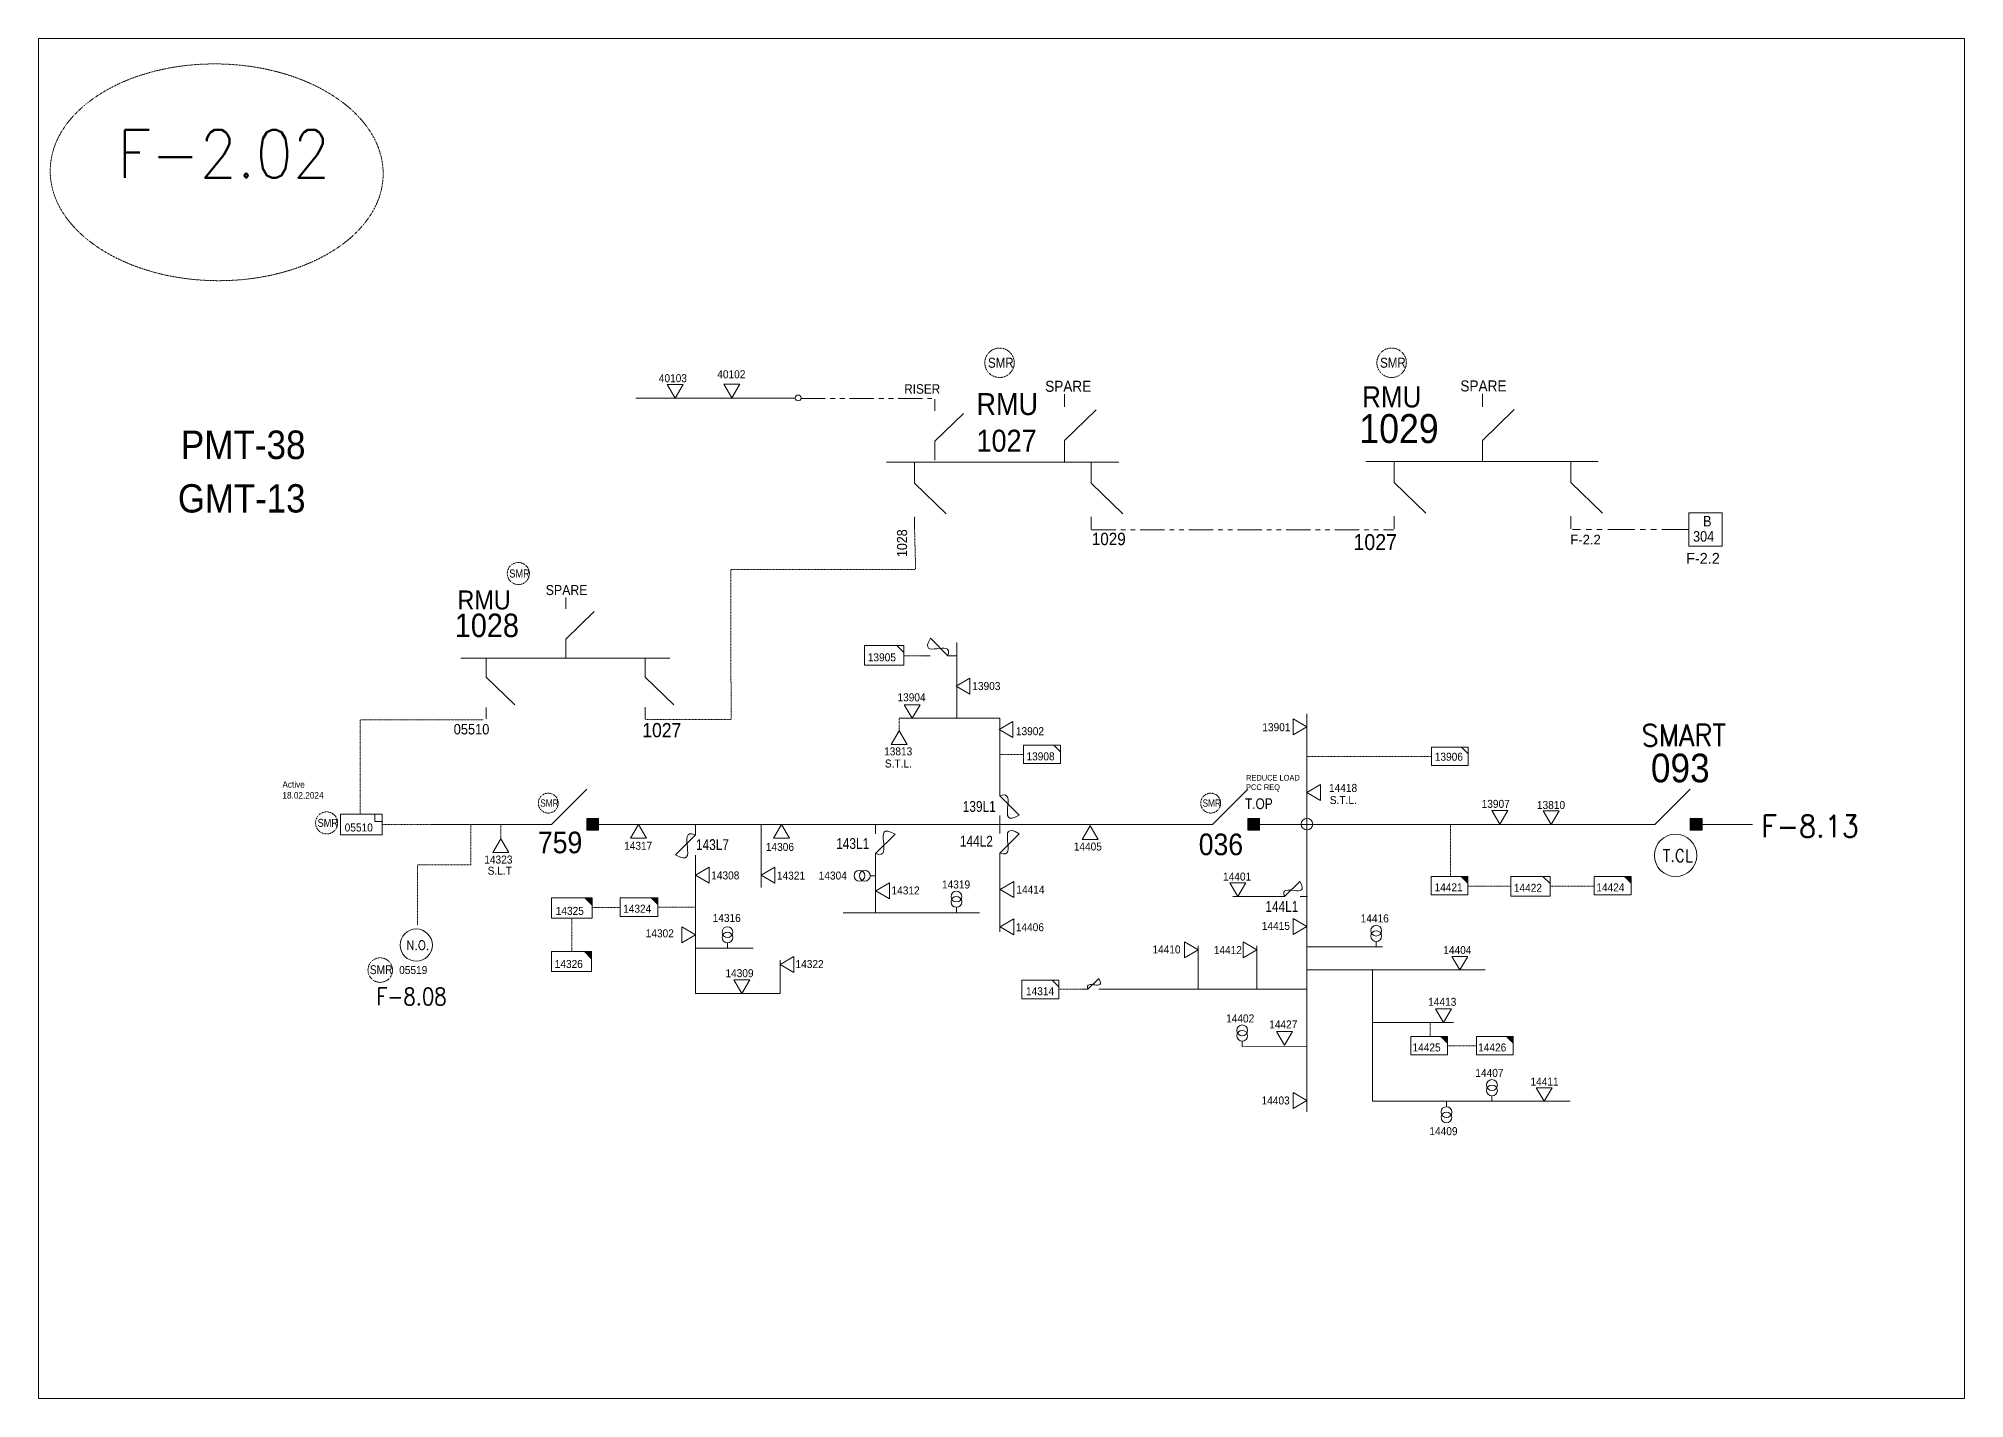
# Model space of a CAD drawing. Header units: metres. Extents: x 65984 to 144644, y -19036 to 23726.
# Drawn here: x 113701 to 114592, y 14524 to 15153 of the extents above; entities that cross this region are included whole.
import ezdxf
from ezdxf.enums import TextEntityAlignment as Align

# ---------------------------------------------------------------- set-up
doc = ezdxf.new("R2010")
doc.units = ezdxf.units.M
doc.header["$MEASUREMENT"] = 0
doc.linetypes.add('( Phantom )', pattern=[2.5, 1.25, -0.25, 0.25, -0.25, 0.25, -0.25])
doc.linetypes.add('DGN Style 3', pattern=[0.013877, 0, -0.013877])
doc.layers.get('0').update_dxf_attribs({"color": 95, "lineweight": 40})
for name, color, linetype, lineweight in [('ABS', 7, 'Continuous', 40), ('ABS NUMBER', 112, 'Continuous', 30), ('d_eos', 111, 'Continuous', 40), ('d_eos no', 121, 'Continuous', 40), ('d_fco', 5, 'Continuous', 40), ('d_fco text', 95, 'Continuous', 40), ('d_oh branch', 94, 'Continuous', 40), ('d_switch', 95, 'Continuous', 40), ('d_tf', 1, 'Continuous', 40), ('d_tf no', 6, 'Continuous', 40), ('d_tf_200', 1, 'Continuous', 40), ('d_ug cable', 95, 'Continuous', 40), ('d_ug main line', 95, 'Continuous', 40), ('d_unit sub', 7, 'Continuous', 40), ('fedr no', 95, 'Continuous', 40), ('GRID STATION 01', 7, 'Continuous', 40), ('O H MAIN FEEDER', 4, 'Continuous', 100), ('SW N O', 114, 'Continuous', 30)]:
    doc.layers.add(name, color=color, linetype=linetype, lineweight=lineweight)
doc.styles.add('NASKHF', font='naskhf.shx', dxfattribs={"height": 8})
doc.styles.add('Style-Arial', font='arial.ttf')
doc.styles.add('Style-ENGINEERING', font='ENGINEERING.shx')
doc.styles.add('Style-msdefault', font='msdefault.shx')
doc.styles.add('Style-STANDARD', font='STANDARD.shx')

# ---------------------------------------------------------------- blocks, each defined once
blk = doc.blocks.new('TF3')
at = {"color": 0, "linetype": 'ByBlock', "lineweight": -2}
for p, q in [((11.3, 9), (18.3, 9)), ((18.3, 9), (18.3, 2))]:
    blk.add_line(p, q, dxfattribs=at)
at = {"color": 0, "linetype": 'ByBlock', "lineweight": -2, "flags": 128}
blk.add_lwpolyline([(18.3, 2), (11.3, 2), (11.3, 9)], dxfattribs=at)
at = {"color": 0, "linetype": 'ByBlock', "lineweight": -2}
blk.add_3dface([(-21.7, 9), (18.3, 9), (18.3, -11), (-21.7, -11)], dxfattribs=at)
blk = doc.blocks.new('ABS2_1_1')
at = {"color": 0, "linetype": 'ByBlock', "lineweight": -2, "ltscale": 500}
for q in [(-29900, 43500), (0, 0)]:
    blk.add_line((0, 13600), q, dxfattribs=at)
at = {"color": 0, "linetype": 'ByBlock', "lineweight": -2, "ltscale": 500, "flags": 128}
for points in [[(5000, 43600), (-5000, 43600), (-5000, 53600), (5000, 53600)], [(3791, 49653), (3791, 49653), (3791, 49653)]]:
    blk.add_lwpolyline(points, close=True, dxfattribs=at)
at = {"color": 0, "linetype": 'ByBlock', "lineweight": -2, "ltscale": 500}
for points in [[(5000, 43600), (-5000, 43600), (5000, 53600), (-5000, 53600)], [(3791, 49653), (3791, 49653), (3791, 49653)]]:
    blk.add_solid(points, dxfattribs=at)
blk = doc.blocks.new('TFU_91')
at = {"layer": 'd_tf_200', "color": 5, "linetype": 'Continuous', "lineweight": 13}
blk.add_line((0, 10), (0, 0), dxfattribs=at)
for centre in [(0, 30), (0, 20)]:
    blk.add_circle(centre, 10, dxfattribs=at)
blk = doc.blocks.new('TF_8')
at = {"color": 0, "linetype": 'ByBlock', "lineweight": -2}
blk.add_line((6.3, 4.95), (9.9, 1.35), dxfattribs=at)
blk.add_3dface([(-10.1, 4.95), (9.9, 4.95), (9.9, -5.05), (-10.1, -5.05)], dxfattribs=at)
blk = doc.blocks.new('exist.us-1000kva')
at = {"color": 0, "linetype": 'ByBlock', "lineweight": -2, "flags": 128}
blk.add_lwpolyline([(40, 12.9), (32.8, 20), (40, 20)], close=True, dxfattribs=at)
at = {"color": 0, "linetype": 'ByBlock', "lineweight": -2, "extrusion": (0, 0, -1)}
blk.add_solid([(-40, 12.9), (-32.8, 20), (-40, 20)], dxfattribs=at)
at = {"color": 0, "linetype": 'ByBlock', "lineweight": -2, "xscale": 2, "yscale": 2}
blk.add_blockref('TF_8', (20.2, 10.1), dxfattribs=at)
blk = doc.blocks.new('FUSE01')
at = {"color": 0, "linetype": 'ByBlock', "lineweight": -2}
blk.add_line((0, -17.15), (0, -22.55), dxfattribs=at)
at = {"color": 0, "linetype": 'ByBlock', "lineweight": -2, "flags": 128}
blk.add_lwpolyline([(0, 0.05), (0, -5.75), (-11.2, -16.95)], dxfattribs=at)
at = {"color": 0, "linetype": 'ByBlock', "lineweight": -2}
blk.add_open_spline([(-11.2, -16.95), (3.4, -25.35), (-11.6, -1.35), (0, -5.75)], degree=3, dxfattribs=at)
blk = doc.blocks.new('TRA1_772')
at = {"layer": 'd_tf', "color": 5, "linetype": 'Continuous', "lineweight": 13, "ltscale": 0.000215867, "flags": 128}
blk.add_lwpolyline([(10.1, -17), (0.1, 0), (-9.9, -17)], close=True, dxfattribs=at)
blk = doc.blocks.new('TRA1_771')
at = {"layer": 'd_tf', "color": 5, "linetype": 'Continuous', "lineweight": 13, "ltscale": 0.000215867, "xscale": 1.000046566207833, "yscale": 1.000046566207833, "zscale": 1.000046566207833, "rotation": 180}
blk.add_blockref('TRA1_772', (0, 0), dxfattribs=at)
blk = doc.blocks.new('TRA1_774')
at = {"layer": 'd_tf', "color": 5, "linetype": 'Continuous', "lineweight": 13, "ltscale": 0.000308355, "flags": 128}
blk.add_lwpolyline([(10, -17), (0, 0), (-10, -17)], close=True, dxfattribs=at)
blk = doc.blocks.new('TRA1_773')
at = {"layer": 'd_tf', "color": 5, "linetype": 'Continuous', "lineweight": 13, "ltscale": 0.000308355, "xscale": 1.000046566207833, "yscale": 1.000046566207833, "zscale": 1.000046566207833, "rotation": 180}
blk.add_blockref('TRA1_774', (0, 0), dxfattribs=at)
blk = doc.blocks.new('TRA1_776')
at = {"layer": 'd_tf', "color": 5, "linetype": 'Continuous', "lineweight": 13, "ltscale": 0.00031041, "flags": 128}
blk.add_lwpolyline([(10, -17), (0, 0), (-10, -17)], close=True, dxfattribs=at)
blk = doc.blocks.new('TRA1_775')
at = {"layer": 'd_tf', "color": 5, "linetype": 'Continuous', "lineweight": 13, "ltscale": 0.00031041, "xscale": 1.000046566207833, "yscale": 1.000046566207833, "zscale": 1.000046566207833, "rotation": 180}
blk.add_blockref('TRA1_776', (0, 0), dxfattribs=at)
blk = doc.blocks.new('*U2498')
at = {"layer": 'd_unit sub', "color": 5, "linetype": 'Continuous', "lineweight": 13, "flags": 128}
blk.add_lwpolyline([(20, 10), (20, 2.8), (12.8, 10)], close=True, dxfattribs=at)
at = {"layer": 'd_unit sub', "color": 5, "linetype": 'Continuous', "lineweight": 13, "xscale": 2, "yscale": 2, "rotation": 359.9999999999999}
blk.add_blockref('TF_8', (0.2, 0.1), dxfattribs=at)
blk = doc.blocks.new('TRA1_778')
at = {"layer": 'd_tf', "color": 5, "linetype": 'Continuous', "lineweight": 13, "ltscale": 0.00031041, "flags": 128}
blk.add_lwpolyline([(10, -17), (0, 0), (-10, -17)], close=True, dxfattribs=at)
blk = doc.blocks.new('TRA1_777')
at = {"layer": 'd_tf', "color": 5, "linetype": 'Continuous', "lineweight": 13, "ltscale": 0.00031041, "xscale": 1.000046566207833, "yscale": 1.000046566207833, "zscale": 1.000046566207833, "rotation": 180}
blk.add_blockref('TRA1_778', (0, 0), dxfattribs=at)
blk = doc.blocks.new('TRA1_780')
at = {"layer": 'd_tf', "color": 5, "linetype": 'Continuous', "lineweight": 13, "ltscale": 0.00031041, "flags": 128}
blk.add_lwpolyline([(10, -17), (0, 0), (-10, -17)], close=True, dxfattribs=at)
blk = doc.blocks.new('TRA1_779')
at = {"layer": 'd_tf', "color": 5, "linetype": 'Continuous', "lineweight": 13, "ltscale": 0.00031041, "xscale": 1.000046566207833, "yscale": 1.000046566207833, "zscale": 1.000046566207833, "rotation": 180}
blk.add_blockref('TRA1_780', (0, 0), dxfattribs=at)
blk = doc.blocks.new('TRA1_782')
at = {"layer": 'd_tf', "color": 5, "linetype": 'Continuous', "lineweight": 13, "ltscale": 0.000283496, "extrusion": (0, 0, -1), "flags": 128}
blk.add_lwpolyline([(-10, -17), (0, 0), (10, -17)], close=True, dxfattribs=at)
blk = doc.blocks.new('TRA1_781')
at = {"layer": 'd_tf', "color": 5, "linetype": 'Continuous', "lineweight": 13, "ltscale": 0.000283496, "xscale": 1.000046566207833, "yscale": 1.000046566207833, "zscale": 1.000046566207833, "rotation": 180}
blk.add_blockref('TRA1_782', (0, 0), dxfattribs=at)
blk = doc.blocks.new('*U4047')
at = {"layer": 'SW N O', "color": 3, "lineweight": 13}
blk.add_circle((0, 0), 16.8, dxfattribs=at)
at = {"layer": 'SW N O', "color": 3, "lineweight": 13, "style": 'Style-STANDARD'}
blk.add_text('T.CL', height=9.6, dxfattribs=at).set_placement((1.7, -0.2), align=Align.MIDDLE_CENTER)
blk = doc.blocks.new('*U893')
at = {"layer": 'SW N O', "color": 3, "lineweight": 13}
blk.add_circle((0, 0), 16.8, dxfattribs=at)
at = {"layer": 'SW N O', "color": 3, "lineweight": 13, "style": 'Style-STANDARD'}
blk.add_text('N.O.', height=9.6, dxfattribs=at).set_placement((1.7, -0.2), align=Align.MIDDLE_CENTER)

msp = doc.modelspace()

# ---------------------------------------------------------------- linework, layer by layer
at = {"layer": 'd_eos', "color": 2, "linetype": 'Continuous', "lineweight": 13, "ltscale": 1.434613}
for p, q in [((114175.53, 14982.53), (114175.53, 14988.44)), ((114368.71, 14982.61), (114368.71, 14988.52)), ((114175.53, 14966.95), (114190.18, 14981.18)), ((114368.72, 14967.04), (114383.36, 14981.26)), ((114175.52, 14957.23), (114175.53, 14966.95)), ((114368.71, 14957.31), (114368.71, 14967.04)), ((114093.18, 14957.01), (114200.56, 14957.01)), ((114106.17, 14957), (114106.17, 14947.27)), ((114187.84, 14957.01), (114187.84, 14947.28)), ((114314.88, 14957.31), (114422.27, 14957.32)), ((114327.87, 14957.31), (114327.88, 14947.58)), ((114409.54, 14957.32), (114409.54, 14947.59)), ((114106.18, 14947.27), (114120.83, 14933.05)), ((114187.85, 14947.28), (114202.49, 14933.06)), ((114327.88, 14947.58), (114342.53, 14933.36)), ((114409.55, 14947.59), (114424.2, 14933.37)), ((114106.17, 14931.7), (114106.17, 14925.79)), ((114187.84, 14931.71), (114187.84, 14925.8)), ((114327.88, 14932), (114327.88, 14926.09)), ((114409.55, 14932.01), (114409.55, 14926.1))]:
    msp.add_line(p, q, dxfattribs=at)
at = {"layer": 'd_eos', "color": 2, "linetype": 'Continuous', "lineweight": 13, "ltscale": 1.291152}
for p, q in [((114115.57, 14980.75), (114115.57, 14986.07)), ((114115.57, 14966.73), (114128.75, 14979.53)), ((114115.56, 14957.97), (114115.56, 14966.73)), ((113944.86, 14889.12), (113944.86, 14894.44)), ((113944.86, 14875.1), (113958.05, 14887.9)), ((113944.86, 14866.35), (113944.86, 14875.1)), ((113896.41, 14866.35), (113993.06, 14866.36)), ((113908.11, 14866.34), (113908.11, 14857.59)), ((113981.61, 14866.35), (113981.61, 14857.6)), ((113908.11, 14857.59), (113921.3, 14844.79)), ((113981.61, 14857.6), (113994.8, 14844.8)), ((113908.11, 14843.57), (113908.11, 14838.25)), ((113981.61, 14843.58), (113981.61, 14838.26))]:
    msp.add_line(p, q, dxfattribs=at)
at = {"layer": 'd_oh branch', "color": 5, "linetype": 'Continuous', "lineweight": 13}
for p, q in [((114125.69, 14838.51), (114125.69, 14873.55)), ((114099.03, 14838.51), (114145.63, 14838.51)), ((114145.63, 14807.29), (114145.63, 14838.51)), ((114287.58, 14656.54), (114287.58, 14840.57)), ((114035.26, 14789.41), (114035.26, 14760.2)), ((114004.8, 14773.49), (114004.8, 14711.23)), ((114145.63, 14739.76), (114145.63, 14775.1)), ((114088.17, 14772.07), (114088.17, 14748.53)), ((114253.3, 14756.03), (114276.2, 14756.03)), ((114073.2, 14748.57), (114136.24, 14748.57)), ((114004.8, 14732.11), (114031.49, 14732.11)), ((114237.36, 14733.29), (114237.36, 14713.22)), ((114264.48, 14733.29), (114264.48, 14713.22)), ((114287.58, 14732.77), (114322.59, 14732.77)), ((114370, 14722.1), (114287.58, 14722.1)), ((114317.85, 14661.36), (114317.85, 14722.1)), ((114193.46, 14713.22), (114287.58, 14713.22)), ((114317.85, 14697.82), (114355.33, 14697.82)), ((114257.64, 14686.77), (114287.58, 14686.85)), ((114317.85, 14661.36), (114409.33, 14661.36))]:
    msp.add_line(p, q, dxfattribs=at)
at = {"layer": 'd_oh branch', "color": 5, "linetype": 'Continuous', "lineweight": 13, "flags": 128}
msp.add_lwpolyline([(114004.8, 14711.23), (114044.04, 14711.23), (114044.04, 14726.6)], dxfattribs=at)
at = {"layer": 'd_ug cable', "color": 5, "linetype": 'DGN Style 3', "lineweight": 13}
for p, q in [((114110.33, 14867.46), (114101.18, 14867.41)), ((113849.9, 14794.16), (113849.9, 14837.75)), ((113906.67, 14837.87), (113849.96, 14837.87)), ((114099.03, 14838.51), (114099.03, 14832.64)), ((114287.58, 14820.9), (114345.1, 14820.9)), ((113859.97, 14789.35), (113882.78, 14789.35)), ((113914.83, 14782.68), (113914.83, 14789.41)), ((114399.97, 14760.79), (114420.41, 14760.79)), ((114185.61, 14713.22), (114173.05, 14713.22)), ((114352.62, 14687.05), (114365.91, 14687.05))]:
    msp.add_line(p, q, dxfattribs=at)
at = {"layer": 'd_ug cable', "color": 5, "linetype": 'DGN Style 3', "lineweight": 13, "flags": 128}
for points in [[(114021.31, 14837.89), (114021.23, 14907.33), (114106.66, 14907.33), (114106.17, 14925.79)], [(113981.55, 14837.89), (114021.31, 14837.89)], [(114156.53, 14821.81), (114145.63, 14821.81)], [(113876.29, 14742.99), (113876.29, 14770.77), (113900.95, 14770.77), (113900.95, 14789.41)], [(114353.91, 14789.41), (114353.91, 14765.39)], [(114361.95, 14760.88), (114381.84, 14760.88)], [(113969.98, 14750.97), (113957.4, 14750.97)], [(114004.8, 14751.16), (113987.74, 14751.16)], [(113947.68, 14745.78), (113947.68, 14730.64)], [(114344.5, 14697.82), (114344.5, 14691.34)]]:
    msp.add_lwpolyline(points, dxfattribs=at)
at = {"layer": 'd_ug cable', "color": 2, "linetype": 'DGN Style 3', "lineweight": 13}
for centre, radius in [((114145.44, 15002.94), 6.81), ((114326.74, 15002.94), 6.81), ((113922.96, 14905.46), 5.11), ((113936.81, 14799.27), 4.6), ((114243.07, 14799.27), 4.6), ((113834.31, 14790.11), 5.11), ((113859.12, 14722.04), 5.68)]:
    msp.add_circle(centre, radius, dxfattribs=at)
at = {"layer": 'd_ug main line', "color": 2, "linetype": '( Phantom )', "lineweight": 13, "ltscale": 9, "flags": 128}
msp.add_lwpolyline([(114053.65, 14986.43), (114114.2, 14986.42)], dxfattribs=at)
at = {"layer": 'd_ug main line', "color": 5, "linetype": '( Phantom )', "lineweight": 13, "ltscale": 9, "flags": 128}
msp.add_lwpolyline([(114187.98, 14925.69), (114327.57, 14925.68)], dxfattribs=at)
at = {"layer": 'd_ug main line', "color": 5, "linetype": '( Phantom )', "lineweight": 13, "ltscale": 10, "flags": 128}
msp.add_lwpolyline([(114464.14, 14925.84), (114410.4, 14925.84)], dxfattribs=at)
at = {"layer": 'fedr no', "color": 82, "linetype": 'DGN Style 3', "lineweight": 13, "true_color": 0x1dc70e}
msp.add_ellipse((113783.49, 15091.05), major_axis=(76.97, -1.06), ratio=0.651175, dxfattribs=at)
at = {"layer": 'GRID STATION 01', "color": 5, "lineweight": 13, "ltscale": 0.379284, "flags": 128}
msp.add_lwpolyline([(114479.63, 14933.61), (114479.63, 14918.12), (114464.14, 14918.12), (114464.14, 14933.61)], close=True, dxfattribs=at)
at = {"layer": 'O H MAIN FEEDER', "color": 5, "lineweight": 13, "ltscale": 30}
for p, q in [((113882.78, 14789.41), (113932.85, 14789.41)), ((113960.1, 14789.41), (114236.81, 14789.41)), ((114265.71, 14789.41), (114443.3, 14789.41)), ((114470.27, 14789.41), (114493.67, 14789.41))]:
    msp.add_line(p, q, dxfattribs=at)
at = {"layer": 'O H MAIN FEEDER', "color": 140, "linetype": 'Continuous', "lineweight": 13, "flags": 128}
msp.add_lwpolyline([(113701.11, 15152.94), (114591.61, 15152.94), (114591.61, 14523.89), (113701.11, 14523.89)], close=True, dxfattribs=at)
at = {"layer": 'O H MAIN FEEDER', "color": 5, "lineweight": 13, "ltscale": 10, "flags": 128}
msp.add_lwpolyline([(114051.03, 14986.57), (113977.34, 14986.57)], dxfattribs=at)
at = {"layer": 'O H MAIN FEEDER', "color": 5, "lineweight": 13, "ltscale": 0.498271}
msp.add_circle((114052.34, 14986.67), 1.34, dxfattribs=at)
at = {"layer": 'O H MAIN FEEDER', "color": 5, "lineweight": 13, "ltscale": 0.488306}
msp.add_circle((114287.58, 14789.53), 2.66, dxfattribs=at)

# ---------------------------------------------------------------- block references
at = {"layer": 'ABS', "color": 2, "linetype": 'Continuous', "lineweight": 13, "ltscale": 0.812883, "xscale": 0.0005446322480400587, "yscale": 0.0005446322480400587, "zscale": 0.000360672857092237, "rotation": 269.9999999999997}
for p in [(113930.91, 14789.41), (114236.51, 14789.41), (114441.07, 14789.41)]:
    msp.add_blockref('ABS2_1_1', p, dxfattribs=at)
at = {"layer": 'd_fco', "color": 7, "linetype": 'Continuous', "lineweight": 13}
for p, xscale, yscale, zscale, rotation in [((114125.67, 14867.46), 0.72, 0.72, 0.1084772422434567, 269.9999150855069), ((114145.63, 14807.25), 0.8, -0.8000000000000002, 0.1205302691593963, 180.0000849144932), ((114088.17, 14771.37), 0.8, 0.8, 0.1205302691593963, 179.9999150855068), ((114145.63, 14771.57), 0.8, 0.8, 0.1205302691593963, 179.9999150855068), ((114004.8, 14789.37), 0.8247572012681711, 0.8247572012681711, 0.1205302691593963, 359.9999150855068)]:
    msp.add_blockref('FUSE01', p, dxfattribs=dict(at, xscale=xscale, yscale=yscale, zscale=zscale, rotation=rotation))
at = {"layer": 'd_fco', "color": 5, "linetype": 'Continuous', "lineweight": 13, "zscale": 0.1205302691593963, "rotation": 270.0000849144932}
for p, xscale, yscale in [((114273.58, 14756.03), 0.6300654131973642, -0.6300654131973643), ((114183.8, 14713.22), 0.4432251942817599, -0.4432251942817599)]:
    msp.add_blockref('FUSE01', p, dxfattribs=dict(at, xscale=xscale, yscale=yscale))
at = {"layer": 'd_tf', "color": 5, "linetype": 'Continuous', "lineweight": 13, "ltscale": 0.000215867, "xscale": 0.37, "yscale": 0.37, "zscale": 0.37, "rotation": 359.9999999999999}
for p in [(113995.52, 14986.54), (114021.65, 14986.8)]:
    msp.add_blockref('TRA1_771', p, dxfattribs=at)
at = {"layer": 'd_tf', "color": 5, "linetype": 'Continuous', "lineweight": 13, "ltscale": 0.000308355, "extrusion": (0, 0, -1), "xscale": 0.37, "yscale": 0.37, "zscale": 0.37}
for p, rotation in [((-114125.47, 14853.29), 89.99999999999993), ((-114105.02, 14838.51), 359.9999999999999), ((-114145.31, 14833.35), 89.99999999999993), ((-114099.02, 14832.63), 179.9999999999999), ((-114287.59, 14804.22), 89.99999999999683), ((-114004.83, 14765.93), 89.99999999999993), ((-114035.3, 14765.93), 89.99999999999993), ((-114255.63, 14756.14), 359.9999999999999), ((-114044.03, 14724.61), 89.99999999999993)]:
    msp.add_blockref('TRA1_773', p, dxfattribs=dict(at, rotation=rotation))
at = {"layer": 'd_tf', "color": 5, "linetype": 'Continuous', "lineweight": 13, "ltscale": 0.000308355, "xscale": 0.37, "yscale": 0.37, "zscale": 0.37}
for p, rotation in [((114287.57, 14834.59), 89.99982988753945), ((113914.82, 14782.71), 179.9999999999999)]:
    msp.add_blockref('TRA1_773', p, dxfattribs=dict(at, rotation=rotation))
at = {"layer": 'd_tf', "color": 5, "linetype": 'Continuous', "lineweight": 13, "ltscale": 0.000283496, "extrusion": (0, 0, -1), "xscale": 0.37, "yscale": 0.37, "zscale": 0.37}
for p in [(-114376.72, 14789.61), (-114400.55, 14789.42)]:
    msp.add_blockref('TRA1_781', p, dxfattribs=at)
at = {"layer": 'd_tf', "color": 5, "linetype": 'Continuous', "lineweight": 13, "ltscale": 0.00031041}
for name, p, xscale, yscale, zscale, rotation in [('TRA1_775', (113978.56, 14789.4), 0.37, 0.37, 0.37, 180), ('TRA1_775', (114044.64, 14789.4), 0.37, 0.37, 0.37, 180), ('TRA1_775', (114187.43, 14788.78), 0.37, 0.37, 0.37, 180), ('TRA1_779', (114287.49, 14742.27), 0.3699999999999998, 0.3699999999999998, 0.3699999999999998, 89.99979558526809), ('TRA1_777', (114237.26, 14731.42), 0.3699999999999998, 0.3699999999999998, 0.3699999999999998, 89.99976835216034), ('TRA1_777', (114264.39, 14731.42), 0.3699999999999998, 0.3699999999999998, 0.3699999999999998, 89.99976835216034), ('TRA1_779', (114358.35, 14722.11), 0.3699999999999997, 0.3699999999999997, 0.3699999999999997, 359.9998149984054), ('TRA1_779', (114350.69, 14697.83), 0.3699999999999997, 0.3699999999999997, 0.3699999999999997, 359.9998149984054), ('TRA1_779', (114277.19, 14687.37), 0.3699999999999997, 0.3699999999999997, 0.3699999999999997, 359.9998149984054), ('TRA1_779', (114397.22, 14661.36), 0.3699999999999997, 0.3699999999999997, 0.3699999999999997, 359.9998149984054), ('TRA1_775', (114287.49, 14661.7), 0.37, 0.37, 0.37, 89.99977185836465)]:
    msp.add_blockref(name, p, dxfattribs=dict(at, xscale=xscale, yscale=yscale, zscale=zscale, rotation=rotation))
at = {"layer": 'd_tf', "color": 5, "linetype": 'Continuous', "lineweight": 13, "ltscale": 0.00031041, "extrusion": (0, 0, -1), "xscale": 0.37, "yscale": 0.37, "zscale": 0.37}
for p, rotation in [((-114088.27, 14758.67), 89.99999999999993), ((-114145.72, 14759.28), 89.99999999999993), ((-114004.82, 14738.36), 269.9999999999999), ((-114145.72, 14741.99), 89.99999999999993), ((-114026.28, 14711.24), 359.9999999999999)]:
    msp.add_blockref('TRA1_775', p, dxfattribs=dict(at, rotation=rotation))
at = {"layer": 'd_tf_200', "color": 5, "linetype": 'Continuous', "lineweight": 13, "xscale": 0.25, "yscale": 0.25, "zscale": 0.25}
for p, rotation in [((114088.17, 14765.69), 89.99999999999984), ((114125.51, 14748.57), 359.9998173401021), ((114019.66, 14732.11), 359.9999999999999), ((114319.6, 14732.77), 359.9999999999999), ((114257.64, 14686.66), 359.9999999999999), ((114373.13, 14661.36), 359.9999999999999), ((114352.09, 14661.36), 179.9999999999998)]:
    msp.add_blockref('TFU_91', p, dxfattribs=dict(at, rotation=rotation))
at = {"layer": 'd_unit sub', "color": 5, "linetype": 'Continuous', "lineweight": 13, "rotation": 359.9999999999999}
for name, p, xscale, yscale, zscale in [('TF_8', (114092.18, 14867.67), 0.9087127292933508, 0.9087127292933508, 0.4267622666565712), ('TF_8', (114353.72, 14820.94), 0.8535245333131425, 0.8535245333131425, 0.4267622666565712), ('exist.us-1000kva', (114344.97, 14756.83), 0.4267622666565712, 0.4267622666565712, 0.4267622666565712), ('TF_8', (114391, 14760.83), 0.9065319746054787, 0.9065319746054787, 0.4267622666565712), ('exist.us-1000kva', (114420.41, 14756.78), 0.4267622666565712, 0.4267622666565712, 0.4267622666565712), ('exist.us-1000kva', (113969.98, 14746.77), 0.4374263657321401, 0.4374263657321401, 0.4182270213234398), ('exist.us-1000kva', (113938.25, 14745.99), 0.4700000300051843, 0.4700000300051843, 0.4182270213234398), ('exist.us-1000kva', (113938.25, 14721.35), 0.4642356090562068, 0.4642356090562068, 0.4182270213234398), ('TF_8', (114164.39, 14713.1), 0.8535245333131425, 0.8535245333131425, 0.4267622666565712), ('exist.us-1000kva', (114335.55, 14682.78), 0.4267622666565712, 0.4267622666565712, 0.4267622666565712), ('exist.us-1000kva', (114365.91, 14682.78), 0.4267622666565712, 0.4267622666565712, 0.4267622666565712)]:
    msp.add_blockref(name, p, dxfattribs=dict(at, xscale=xscale, yscale=yscale, zscale=zscale))
at = {"layer": 'd_unit sub', "color": 5, "linetype": 'Continuous', "lineweight": 13, "xscale": 0.4267622666565712, "yscale": 0.4267622666565712, "zscale": 0.4267622666565712}
msp.add_blockref('*U2498', (114165.13, 14821.84), dxfattribs=at)
at = {"layer": 'd_unit sub', "color": 2, "linetype": 'Continuous', "lineweight": 13, "xscale": 0.4802385556816694, "yscale": 0.4802385556816694, "zscale": 0.1300771388769227, "rotation": 359.9999999999999}
msp.add_blockref('TF3', (113851.18, 14789.84), dxfattribs=at)
at = {"layer": 'SW N O', "color": 3, "lineweight": 13}
for name, p, xscale, yscale, zscale in [('*U4047', (114458.04, 14775.11), 0.5842911889588827, 0.5842911889588827, 0.5842911889588827), ('*U893', (113875.78, 14733.62), 0.4427507773470383, 0.4427507773470383, 0.4427507773470383)]:
    msp.add_blockref(name, p, dxfattribs=dict(at, xscale=xscale, yscale=yscale, zscale=zscale))

# ---------------------------------------------------------------- texts
at = {"layer": 'ABS NUMBER', "color": 2, "lineweight": 13, "style": 'Style-Arial', "width": 0.88}
for s, height, p in [('RISER', 4.418, (114101.4, 14993.04)), ('SPARE', 5.107, (114166.56, 14994.62)), ('RMU', 9.763, (114313.12, 14992.06)), ('SPARE', 5.121, (114358.52, 14994.82)), ('1029', 13.405, (114311.83, 14979.21)), ('1027', 7.367, (114309.09, 14923.7)), ('SPARE', 4.638, (113935.63, 14900.14)), ('RMU', 8.786, (113894.82, 14897.63)), ('1028', 10.855, (113893.56, 14886.92)), ('093', 13.256, (114446.61, 14822.14)), ('759', 10, (113932.02, 14786.08)), ('036', 10, (114237.56, 14785.18))]:
    msp.add_text(s, height=height, dxfattribs=at).set_placement(p, align=Align.TOP_LEFT)
at = {"layer": 'ABS NUMBER', "color": 7, "lineweight": 13, "style": 'Style-Arial', "width": 0.88}
msp.add_text('1028', height=4.684, rotation=90, dxfattribs=at).set_placement((114098.02, 14913.09), align=Align.TOP_LEFT)
for s, height, p in [('1029', 5.735, (114188.12, 14924.33)), ('05510', 4.823, (113893.08, 14835.86)), ('1027', 6.605, (113980.27, 14836.32))]:
    msp.add_text(s, height=height, dxfattribs=at).set_placement(p, align=Align.TOP_LEFT)
at = {"layer": 'ABS NUMBER', "color": 2, "lineweight": 13, "insert": (114134.81, 14988.92), "char_height": 10.1601, "attachment_point": 1, "style": 'NASKHF'}
msp.add_mtext('\\fArial|b0|i0|c178178|p39;\\H1x;\\W0.88;RMU\\P1027', dxfattribs=at)
at = {"layer": 'd_eos no', "color": 7, "linetype": 'Continuous', "lineweight": 13, "style": 'Style-Arial', "width": 0.88}
msp.add_text('PMT-38', height=13.183, dxfattribs=at).set_placement((113766.93, 14971.6), align=Align.TOP_LEFT)
at = {"layer": 'd_eos no', "color": 7, "linetype": 'Continuous', "lineweight": 13, "insert": (113765.56, 14946.78), "char_height": 13.088, "attachment_point": 1, "style": 'NASKHF'}
msp.add_mtext('\\fArial|b0|i0|c178178|p39;\\H1x;\\W0.88;GMT-13\\P', dxfattribs=at)
at = {"layer": 'd_fco text', "color": 7, "linetype": 'Continuous', "lineweight": 13, "style": 'Style-msdefault', "width": 0.82}
for s, p in [('139L1', (114128.45, 14800.22)), ('T.OP', (114258.95, 14801.49))]:
    msp.add_text(s, height=5, rotation=0.03376, dxfattribs=at).set_placement(p, align=Align.TOP_LEFT)
for s, p in [('143L7', (114005.1, 14777.59)), ('143L1', (114069.94, 14778.07)), ('144L2', (114127.12, 14779.17))]:
    msp.add_text(s, height=5, rotation=359.96624, dxfattribs=at).set_placement(p)
at = {"layer": 'd_fco text', "color": 5, "linetype": 'Continuous', "lineweight": 13, "style": 'Style-msdefault', "width": 0.82}
msp.add_text('144L1', height=5, rotation=0.03376, dxfattribs=at).set_placement((114268.37, 14753.94), align=Align.TOP_LEFT)
at = {"layer": 'd_fco text', "color": 7, "linetype": 'Continuous', "lineweight": 13, "ltscale": 0.668807, "insert": (114259.44, 14812.32), "char_height": 2.6229, "attachment_point": 1, "rotation": 0.03376, "style": 'NASKHF'}
msp.add_mtext('\\Fmsdefault;\\H1x;\\W0.82;REDUCE LOAD\\PPCC REQ', dxfattribs=at)
at = {"layer": 'd_switch', "color": 1, "linetype": 'Continuous', "lineweight": 30, "ltscale": 1.020621, "style": 'Style-ENGINEERING', "width": 0.857143}
for p in [(114140.13, 15005.29), (114321.43, 15005.29)]:
    msp.add_text('SMR', height=4.646, rotation=0.00263, dxfattribs=at).set_placement(p, align=Align.TOP_LEFT)
at = {"layer": 'd_switch', "color": 1, "linetype": 'Continuous', "lineweight": 30, "ltscale": 0.9, "style": 'Style-ENGINEERING', "width": 0.857143}
for p in [(113918.79, 14907.34), (113830.14, 14791.99)]:
    msp.add_text('SMR', height=3.714, rotation=0.00263, dxfattribs=at).set_placement(p, align=Align.TOP_LEFT)
at = {"layer": 'd_switch', "color": 1, "linetype": 'Continuous', "lineweight": 30, "ltscale": 0.81, "style": 'Style-ENGINEERING', "width": 0.857143}
for p in [(113933.06, 14800.96), (114239.31, 14800.96)]:
    msp.add_text('SMR', height=3.343, rotation=0.00263, dxfattribs=at).set_placement(p, align=Align.TOP_LEFT)
at = {"layer": 'd_switch', "color": 1, "linetype": 'Continuous', "lineweight": 30, "style": 'Style-ENGINEERING', "width": 0.857143}
msp.add_text('SMR', height=4.127, rotation=0.00263, dxfattribs=at).set_placement((113854.29, 14724.3), align=Align.TOP_LEFT)
at = {"layer": 'd_tf no', "color": 5, "linetype": 'Continuous', "lineweight": 13, "style": 'Style-msdefault', "width": 0.945946}
for s, p in [('40103', (113987.91, 14997.66)), ('40102', (114014.95, 14999.47)), ('13905', (114084.54, 14868.55)), ('13903', (114132.85, 14855.26)), ('13904', (114098.25, 14850.04)), ('13901', (114266.95, 14836.23)), ('13902', (114153, 14834.4)), ('13813', (114092.08, 14825.05)), ('S.T.L.', (114092.44, 14819.44)), ('13908', (114157.9, 14822.75)), ('13906', (114346.7, 14822.58)), ('14418', (114297.79, 14808.15)), ('13907', (114368.36, 14800.77)), ('13810', (114393.92, 14800.24)), ('14323', (113907.22, 14775.02)), ('14317', (113971.87, 14781.4)), ('14306', (114037.4, 14780.86)), ('14405', (114179.76, 14781.04)), ('14308', (114012.14, 14767.68)), ('14321', (114042.52, 14767.6)), ('14304', (114061.84, 14767.62)), ('14401', (114248.8, 14767.15)), ('14312', (114095.5, 14760.74)), ('14414', (114153.24, 14761.11)), ('14421', (114346.58, 14762.16)), ('14422', (114383.25, 14761.95)), ('14424', (114421.38, 14762.11)), ('14325', (113940.25, 14751.29)), ('14324', (113971.41, 14752.28)), ('14316', (114012.81, 14748)), ('14416', (114312.42, 14747.8)), ('14302', (113981.85, 14740.88)), ('14406', (114152.98, 14743.72)), ('14410', (114216.13, 14733.44)), ('14404', (114350.62, 14733.15)), ('14326', (113939.78, 14726.72)), ('14309', (114018.71, 14722.46)), ('14322', (114051.12, 14726.68)), ('14314', (114157.68, 14714.11)), ('14413', (114343.64, 14709.22)), ('14402', (114250.21, 14701.54)), ('14427', (114270.14, 14698.75)), ('14425', (114336.39, 14688.11)), ('14426', (114366.75, 14688.11)), ('14407', (114365.45, 14676.34)), ('14411', (114390.95, 14672.31)), ('14409', (114344.2, 14649.39))]:
    msp.add_text(s, height=3.7, dxfattribs=at).set_placement(p, align=Align.TOP_LEFT)
at = {"layer": 'd_tf no', "color": 7, "linetype": 'Continuous', "lineweight": 13, "style": 'Style-msdefault', "width": 0.945946}
for s, p in [('S.T.L.', (114298.15, 14802.55)), ('S.L.T', (113908.78, 14769.86))]:
    msp.add_text(s, height=3.7, dxfattribs=at).set_placement(p, align=Align.TOP_LEFT)
at = {"layer": 'd_tf no', "color": 121, "linetype": 'Continuous', "lineweight": 13, "style": 'Style-msdefault', "width": 0.945946}
for s, p in [('05510', (113842.67, 14789.85)), ('05519', (113867.86, 14723.92))]:
    msp.add_text(s, height=3.7, dxfattribs=at).set_placement(p, align=Align.TOP_LEFT)
at = {"layer": 'd_tf no', "color": 5, "linetype": 'Continuous', "lineweight": 13, "style": 'Style-msdefault', "width": 0.945946}
for s, p in [('14319', (114131.86, 14763.48)), ('14415', (114279.74, 14744.34)), ('14412', (114257.51, 14733.15)), ('14403', (114279.61, 14663.59))]:
    msp.add_text(s, height=3.7, dxfattribs=at).set_placement(p, align=Align.TOP_RIGHT)
at = {"layer": 'd_tf no', "color": 121, "linetype": 'Continuous', "lineweight": 40, "insert": (113813.88, 14809.4), "char_height": 3.0045, "attachment_point": 1, "style": 'NASKHF'}
msp.add_mtext('\\Fmsdefault;\\H1x;\\W0.945946;Active\\P18.02.2024', dxfattribs=at)
at = {"layer": 'fedr no', "color": 55, "linetype": 'Continuous', "lineweight": 13, "style": 'Style-STANDARD', "width": 0.909091}
msp.add_text('F-8.08', height=8.019, dxfattribs=at).set_placement((113873.53, 14709.8), align=Align.MIDDLE_CENTER)
at = {"layer": 'fedr no', "color": 6, "linetype": 'Continuous', "lineweight": 13, "insert": (113786.76, 15099.62), "char_height": 22.107, "attachment_point": 5, "style": 'Style-STANDARD'}
msp.add_mtext('F-2.02', dxfattribs=at)
at = {"layer": 'fedr no', "color": 2, "linetype": 'Continuous', "lineweight": 13, "insert": (114461.83, 14830.61), "char_height": 10.115, "width": 13.7827, "attachment_point": 5, "style": 'Style-STANDARD'}
msp.add_mtext('SMART', dxfattribs=at)
at = {"layer": 'fedr no', "color": 55, "linetype": 'Continuous', "lineweight": 13, "insert": (114520.26, 14788.59), "char_height": 10.115, "width": 13.7827, "attachment_point": 5, "style": 'Style-STANDARD'}
msp.add_mtext('F-8.13', dxfattribs=at)
at = {"layer": 'GRID STATION 01', "color": 5, "linetype": 'Continuous', "lineweight": 13, "style": 'Style-msdefault', "width": 0.888889}
for s, height, p in [('304', 4.911, (114466.13, 14925.1)), ('B', 4.91, (114470.75, 14932.13))]:
    msp.add_text(s, height=height, rotation=0.00066, dxfattribs=at).set_placement(p, align=Align.TOP_LEFT)
at = {"layer": 'GRID STATION 01', "color": 2, "linetype": 'Continuous', "lineweight": 13, "style": 'Style-msdefault'}
msp.add_text('F-2.2', height=4.5, dxfattribs=at).set_placement((114409.4, 14923.4), align=Align.TOP_LEFT)
at = {"layer": 'GRID STATION 01', "color": 5, "linetype": 'Continuous', "lineweight": 13, "style": 'Style-msdefault'}
msp.add_text('F-2.2', height=5, dxfattribs=at).set_placement((114462.89, 14914.99), align=Align.TOP_LEFT)

doc.saveas('drawing.dxf')
